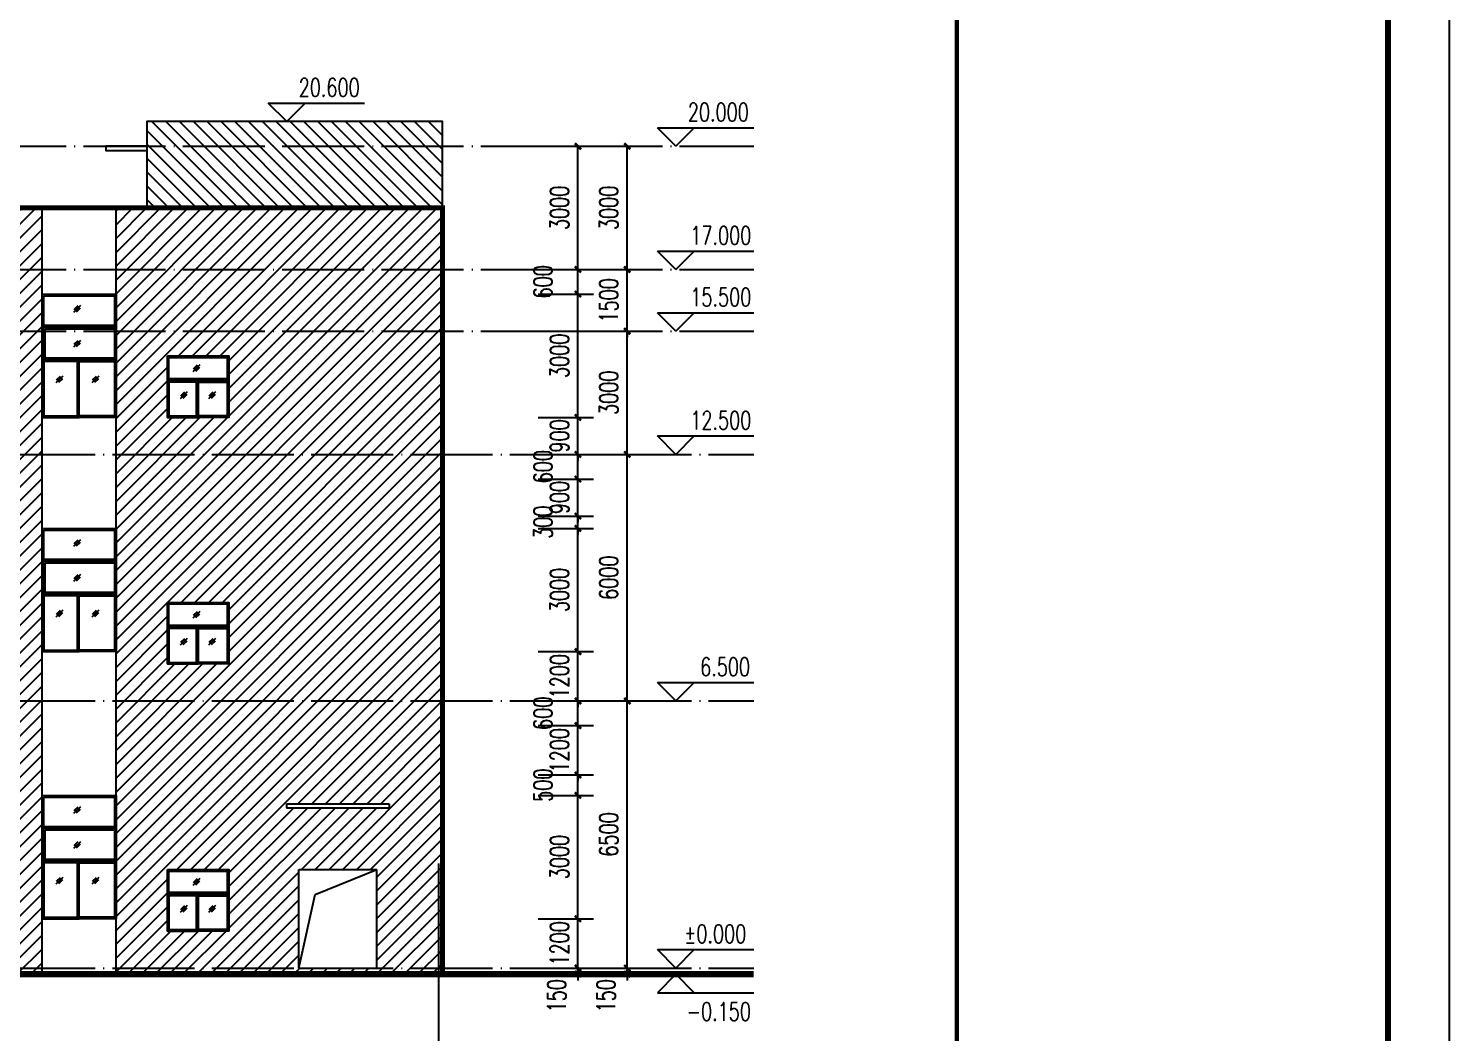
# Model space of a CAD drawing. Extents: x -4747 to 1060961, y -766984 to 396631.
# Drawn here: x 565665 to 600271, y -262199 to -237760 of the extents above; entities that cross this region are included whole.
import ezdxf

# ---------------------------------------------------------------- set-up
doc = ezdxf.new("R2010")
doc.units = 0
doc.header["$LTSCALE"] = 1000
doc.header["$MEASUREMENT"] = 0
doc.linetypes.add('DOTE', pattern=[2.42, 2, -0.2, 0.02, -0.2])
doc.layers.get('0').update_dxf_attribs({"linetype": 'CONTINUOUS'})
doc.layers.get('DEFPOINTS').update_dxf_attribs({"linetype": 'CONTINUOUS'})
for name, color, linetype in [('AXIS', 3, 'CONTINUOUS'), ('BZ_标准图框', 7, 'CONTINUOUS'), ('DIM_ELEV', 3, 'CONTINUOUS'), ('DIM_SYMB', 3, 'CONTINUOUS'), ('DOTE', 1, 'DOTE'), ('PUB_DIM', 3, 'CONTINUOUS'), ('PUB_TEXT', 7, 'CONTINUOUS'), ('PUB_TITLE', 4, 'CONTINUOUS'), ('剖面填充', 147, 'CONTINUOUS'), ('屋面', 4, 'CONTINUOUS'), ('投影', 8, 'CONTINUOUS'), ('窗户', 140, 'CONTINUOUS'), ('立面图', 41, 'CONTINUOUS'), ('立面轮廓线', 3, 'CONTINUOUS')]:
    doc.layers.add(name, color=color, linetype=linetype)
doc.styles.add('_TCH_DIM', font='SIMPLEX', dxfattribs={"bigfont": 'GBCBIG'})
doc.styles.add('DIM_FONT', font='SIMPLEX', dxfattribs={"width": 0.7, "bigfont": 'GBCBIG'})
doc.dimstyles.new('DIMN150', dxfattribs={"dimscale": 1.5, "dimtxt": 300, "dimasz": 100, "dimexe": 250, "dimexo": 300, "dimgap": 150, "dimtad": 1, "dimdec": 0, "dimzin": 0, "dimtxsty": 'DIM_FONT', "dimblk": 'ARCHTICK', "dimcen": 0.09, "dimclrt": 7, "dimazin": 3, "dimtfac": 1, "dimtdec": 0, "dimtix": 1, "dimtmove": 0, "dimatfit": 3, "dimtolj": 1, "dimtzin": 0})

# ---------------------------------------------------------------- blocks, each defined once
blk = doc.blocks.new('_ARCHTICK')
at = {"color": 0, "linetype": 'BYBLOCK', "const_width": 0.4}
blk.add_lwpolyline([(-0.5, -0.5), (0.5, 0.5)], dxfattribs=at)
blk = doc.blocks.new('*D736')
at = {"layer": 'DEFPOINTS', "color": 0}
for p in [(577630, -260628), (577630, -260778), (579046, -260628)]:
    blk.add_point(p, dxfattribs=at)
at = {"layer": 'PUB_DIM', "color": 0}
for p, q in [((579046, -260628), (579046, -260478)), ((578080, -260628), (579421, -260628)), ((578080, -260778), (579421, -260778)), ((579046, -260778), (579046, -260628)), ((579046, -260778), (579046, -260928))]:
    blk.add_line(p, q, dxfattribs=at)
at = {"layer": 'PUB_DIM', "color": 0, "xscale": 150, "yscale": 150, "zscale": 150}
for p, rotation in [((579046, -260628), 270), ((579046, -260778), 90)]:
    blk.add_blockref('_ARCHTICK', p, dxfattribs=dict(at, rotation=rotation))
at = {"layer": 'PUB_DIM', "color": 7, "insert": (578529, -261303), "char_height": 450, "attachment_point": 5, "rotation": 90, "style": 'DIM_FONT'}
blk.add_mtext('\\A1;150', dxfattribs=at)
blk = doc.blocks.new('*D737')
at = {"layer": 'DEFPOINTS', "color": 0}
for p in [(577630, -259428), (579046, -259428), (577630, -260628)]:
    blk.add_point(p, dxfattribs=at)
at = {"layer": 'PUB_DIM', "color": 0}
for p, q in [((578080, -259428), (579421, -259428)), ((579046, -259428), (579046, -259278)), ((579046, -260628), (579046, -259428)), ((578080, -260628), (579421, -260628)), ((579046, -260628), (579046, -260778))]:
    blk.add_line(p, q, dxfattribs=at)
at = {"layer": 'PUB_DIM', "color": 0, "xscale": 150, "yscale": 150, "zscale": 150}
for p, rotation in [((579046, -259428), 270), ((579046, -260628), 90)]:
    blk.add_blockref('_ARCHTICK', p, dxfattribs=dict(at, rotation=rotation))
at = {"layer": 'PUB_DIM', "color": 7, "insert": (578596, -260028), "char_height": 450, "attachment_point": 5, "rotation": 90, "style": 'DIM_FONT'}
blk.add_mtext('\\A1;1200', dxfattribs=at)
blk = doc.blocks.new('*D738')
at = {"layer": 'DEFPOINTS', "color": 0}
for p in [(577630, -256428), (579046, -256428), (577630, -259428)]:
    blk.add_point(p, dxfattribs=at)
at = {"layer": 'PUB_DIM', "color": 0}
for p, q in [((578080, -256428), (579421, -256428)), ((579046, -259428), (579046, -256428)), ((578080, -259428), (579421, -259428))]:
    blk.add_line(p, q, dxfattribs=at)
at = {"layer": 'PUB_DIM', "color": 0, "xscale": 150, "yscale": 150, "zscale": 150}
for p, rotation in [((579046, -256428), 90), ((579046, -259428), 270)]:
    blk.add_blockref('_ARCHTICK', p, dxfattribs=dict(at, rotation=rotation))
at = {"layer": 'PUB_DIM', "color": 7, "insert": (578596, -257928), "char_height": 450, "attachment_point": 5, "rotation": 90, "style": 'DIM_FONT'}
blk.add_mtext('\\A1;3000', dxfattribs=at)
blk = doc.blocks.new('*D739')
at = {"layer": 'DEFPOINTS', "color": 0}
for p in [(577630, -255928), (579046, -255928), (577630, -256428)]:
    blk.add_point(p, dxfattribs=at)
at = {"layer": 'PUB_DIM', "color": 0}
for p, q in [((578080, -255928), (579421, -255928)), ((579046, -256428), (579046, -255928)), ((578080, -256428), (579421, -256428))]:
    blk.add_line(p, q, dxfattribs=at)
at = {"layer": 'PUB_DIM', "color": 0, "xscale": 150, "yscale": 150, "zscale": 150}
for p, rotation in [((579046, -255928), 90), ((579046, -256428), 270)]:
    blk.add_blockref('_ARCHTICK', p, dxfattribs=dict(at, rotation=rotation))
at = {"layer": 'PUB_DIM', "color": 7, "insert": (578195, -256178), "char_height": 450, "attachment_point": 5, "rotation": 90, "style": 'DIM_FONT'}
blk.add_mtext('\\A1;500', dxfattribs=at)
blk = doc.blocks.new('*D740')
at = {"layer": 'DEFPOINTS', "color": 0}
for p in [(577630, -254728), (579046, -254728), (577630, -255928)]:
    blk.add_point(p, dxfattribs=at)
at = {"layer": 'PUB_DIM', "color": 0}
for p, q in [((579046, -254728), (579046, -254578)), ((578080, -254728), (579421, -254728)), ((579046, -255928), (579046, -254728)), ((578080, -255928), (579421, -255928)), ((579046, -255928), (579046, -256078))]:
    blk.add_line(p, q, dxfattribs=at)
at = {"layer": 'PUB_DIM', "color": 0, "xscale": 150, "yscale": 150, "zscale": 150}
for p, rotation in [((579046, -254728), 270), ((579046, -255928), 90)]:
    blk.add_blockref('_ARCHTICK', p, dxfattribs=dict(at, rotation=rotation))
at = {"layer": 'PUB_DIM', "color": 7, "insert": (578596, -255328), "char_height": 450, "attachment_point": 5, "rotation": 90, "style": 'DIM_FONT'}
blk.add_mtext('\\A1;1200', dxfattribs=at)
blk = doc.blocks.new('*D741')
at = {"layer": 'DEFPOINTS', "color": 0}
for p in [(577630, -254128), (579046, -254128), (577630, -254728)]:
    blk.add_point(p, dxfattribs=at)
at = {"layer": 'PUB_DIM', "color": 0}
for p, q in [((578080, -254128), (579421, -254128)), ((579046, -254728), (579046, -254128)), ((578080, -254728), (579421, -254728))]:
    blk.add_line(p, q, dxfattribs=at)
at = {"layer": 'PUB_DIM', "color": 0, "xscale": 150, "yscale": 150, "zscale": 150}
for p, rotation in [((579046, -254128), 90), ((579046, -254728), 270)]:
    blk.add_blockref('_ARCHTICK', p, dxfattribs=dict(at, rotation=rotation))
at = {"layer": 'PUB_DIM', "color": 7, "insert": (578195, -254428), "char_height": 450, "attachment_point": 5, "rotation": 90, "style": 'DIM_FONT'}
blk.add_mtext('\\A1;600', dxfattribs=at)
blk = doc.blocks.new('*D742')
at = {"layer": 'DEFPOINTS', "color": 0}
for p in [(577630, -252928), (579046, -252928), (577630, -254128)]:
    blk.add_point(p, dxfattribs=at)
at = {"layer": 'PUB_DIM', "color": 0}
for p, q in [((578080, -252928), (579421, -252928)), ((579046, -252928), (579046, -252778)), ((579046, -254128), (579046, -252928)), ((578080, -254128), (579421, -254128)), ((579046, -254128), (579046, -254278))]:
    blk.add_line(p, q, dxfattribs=at)
at = {"layer": 'PUB_DIM', "color": 0, "xscale": 150, "yscale": 150, "zscale": 150}
for p, rotation in [((579046, -252928), 270), ((579046, -254128), 90)]:
    blk.add_blockref('_ARCHTICK', p, dxfattribs=dict(at, rotation=rotation))
at = {"layer": 'PUB_DIM', "color": 7, "insert": (578596, -253528), "char_height": 450, "attachment_point": 5, "rotation": 90, "style": 'DIM_FONT'}
blk.add_mtext('\\A1;1200', dxfattribs=at)
blk = doc.blocks.new('*D743')
at = {"layer": 'DEFPOINTS', "color": 0}
for p in [(577630, -249928), (579046, -249928), (577630, -252928)]:
    blk.add_point(p, dxfattribs=at)
at = {"layer": 'PUB_DIM', "color": 0}
for p, q in [((578080, -249928), (579421, -249928)), ((579046, -252928), (579046, -249928)), ((578080, -252928), (579421, -252928))]:
    blk.add_line(p, q, dxfattribs=at)
at = {"layer": 'PUB_DIM', "color": 0, "xscale": 150, "yscale": 150, "zscale": 150}
for p, rotation in [((579046, -249928), 90), ((579046, -252928), 270)]:
    blk.add_blockref('_ARCHTICK', p, dxfattribs=dict(at, rotation=rotation))
at = {"layer": 'PUB_DIM', "color": 7, "insert": (578596, -251428), "char_height": 450, "attachment_point": 5, "rotation": 90, "style": 'DIM_FONT'}
blk.add_mtext('\\A1;3000', dxfattribs=at)
blk = doc.blocks.new('*D744')
at = {"layer": 'DEFPOINTS', "color": 0}
for p in [(577630, -249628), (579046, -249628), (577630, -249928)]:
    blk.add_point(p, dxfattribs=at)
at = {"layer": 'PUB_DIM', "color": 0}
for p, q in [((579046, -249628), (579046, -249478)), ((578080, -249628), (579421, -249628)), ((579046, -249928), (579046, -249628)), ((578080, -249928), (579421, -249928)), ((579046, -249928), (579046, -250078))]:
    blk.add_line(p, q, dxfattribs=at)
at = {"layer": 'PUB_DIM', "color": 0, "xscale": 150, "yscale": 150, "zscale": 150}
for p, rotation in [((579046, -249628), 270), ((579046, -249928), 90)]:
    blk.add_blockref('_ARCHTICK', p, dxfattribs=dict(at, rotation=rotation))
at = {"layer": 'PUB_DIM', "color": 7, "insert": (578195, -249778), "char_height": 450, "attachment_point": 5, "rotation": 90, "style": 'DIM_FONT'}
blk.add_mtext('\\A1;300', dxfattribs=at)
blk = doc.blocks.new('*D745')
at = {"layer": 'DEFPOINTS', "color": 0}
for p in [(577630, -248728), (579046, -248728), (577630, -249628)]:
    blk.add_point(p, dxfattribs=at)
at = {"layer": 'PUB_DIM', "color": 0}
for p, q in [((578080, -248728), (579421, -248728)), ((579046, -248728), (579046, -248578)), ((579046, -249628), (579046, -248728)), ((578080, -249628), (579421, -249628)), ((579046, -249628), (579046, -249778))]:
    blk.add_line(p, q, dxfattribs=at)
at = {"layer": 'PUB_DIM', "color": 0, "xscale": 150, "yscale": 150, "zscale": 150}
for p, rotation in [((579046, -248728), 270), ((579046, -249628), 90)]:
    blk.add_blockref('_ARCHTICK', p, dxfattribs=dict(at, rotation=rotation))
at = {"layer": 'PUB_DIM', "color": 7, "insert": (578596, -249178), "char_height": 450, "attachment_point": 5, "rotation": 90, "style": 'DIM_FONT'}
blk.add_mtext('\\A1;900', dxfattribs=at)
blk = doc.blocks.new('*D746')
at = {"layer": 'DEFPOINTS', "color": 0}
for p in [(577630, -248128), (579046, -248128), (577630, -248728)]:
    blk.add_point(p, dxfattribs=at)
at = {"layer": 'PUB_DIM', "color": 0}
for p, q in [((578080, -248128), (579421, -248128)), ((579046, -248728), (579046, -248128)), ((578080, -248728), (579421, -248728))]:
    blk.add_line(p, q, dxfattribs=at)
at = {"layer": 'PUB_DIM', "color": 0, "xscale": 150, "yscale": 150, "zscale": 150}
for p, rotation in [((579046, -248128), 90), ((579046, -248728), 270)]:
    blk.add_blockref('_ARCHTICK', p, dxfattribs=dict(at, rotation=rotation))
at = {"layer": 'PUB_DIM', "color": 7, "insert": (578195, -248428), "char_height": 450, "attachment_point": 5, "rotation": 90, "style": 'DIM_FONT'}
blk.add_mtext('\\A1;600', dxfattribs=at)
blk = doc.blocks.new('*D747')
at = {"layer": 'DEFPOINTS', "color": 0}
for p in [(577630, -247228), (579046, -247228), (577630, -248128)]:
    blk.add_point(p, dxfattribs=at)
at = {"layer": 'PUB_DIM', "color": 0}
for p, q in [((579046, -247228), (579046, -247078)), ((578080, -247228), (579421, -247228)), ((579046, -248128), (579046, -247228)), ((578080, -248128), (579421, -248128)), ((579046, -248128), (579046, -248278))]:
    blk.add_line(p, q, dxfattribs=at)
at = {"layer": 'PUB_DIM', "color": 0, "xscale": 150, "yscale": 150, "zscale": 150}
for p, rotation in [((579046, -247228), 270), ((579046, -248128), 90)]:
    blk.add_blockref('_ARCHTICK', p, dxfattribs=dict(at, rotation=rotation))
at = {"layer": 'PUB_DIM', "color": 7, "insert": (578596, -247678), "char_height": 450, "attachment_point": 5, "rotation": 90, "style": 'DIM_FONT'}
blk.add_mtext('\\A1;900', dxfattribs=at)
blk = doc.blocks.new('*D748')
at = {"layer": 'DEFPOINTS', "color": 0}
for p in [(577630, -244228), (579046, -244228), (577630, -247228)]:
    blk.add_point(p, dxfattribs=at)
at = {"layer": 'PUB_DIM', "color": 0}
for p, q in [((578080, -244228), (579421, -244228)), ((579046, -247228), (579046, -244228)), ((578080, -247228), (579421, -247228))]:
    blk.add_line(p, q, dxfattribs=at)
at = {"layer": 'PUB_DIM', "color": 0, "xscale": 150, "yscale": 150, "zscale": 150}
for p, rotation in [((579046, -244228), 90), ((579046, -247228), 270)]:
    blk.add_blockref('_ARCHTICK', p, dxfattribs=dict(at, rotation=rotation))
at = {"layer": 'PUB_DIM', "color": 7, "insert": (578596, -245728), "char_height": 450, "attachment_point": 5, "rotation": 90, "style": 'DIM_FONT'}
blk.add_mtext('\\A1;3000', dxfattribs=at)
blk = doc.blocks.new('*D749')
at = {"layer": 'DEFPOINTS', "color": 0}
for p in [(577630, -243628), (579046, -243628), (577630, -244228)]:
    blk.add_point(p, dxfattribs=at)
at = {"layer": 'PUB_DIM', "color": 0}
for p, q in [((578080, -243628), (579421, -243628)), ((579046, -244228), (579046, -243628)), ((578080, -244228), (579421, -244228))]:
    blk.add_line(p, q, dxfattribs=at)
at = {"layer": 'PUB_DIM', "color": 0, "xscale": 150, "yscale": 150, "zscale": 150}
for p, rotation in [((579046, -243628), 90), ((579046, -244228), 270)]:
    blk.add_blockref('_ARCHTICK', p, dxfattribs=dict(at, rotation=rotation))
at = {"layer": 'PUB_DIM', "color": 7, "insert": (578195, -243928), "char_height": 450, "attachment_point": 5, "rotation": 90, "style": 'DIM_FONT'}
blk.add_mtext('\\A1;600', dxfattribs=at)
blk = doc.blocks.new('*D750')
at = {"layer": 'DEFPOINTS', "color": 0}
for p in [(577630, -240628), (579046, -240628), (577630, -243628)]:
    blk.add_point(p, dxfattribs=at)
at = {"layer": 'PUB_DIM', "color": 0}
for p, q in [((578080, -240628), (579421, -240628)), ((579046, -243628), (579046, -240628)), ((578080, -243628), (579421, -243628))]:
    blk.add_line(p, q, dxfattribs=at)
at = {"layer": 'PUB_DIM', "color": 0, "xscale": 150, "yscale": 150, "zscale": 150}
for p, rotation in [((579046, -240628), 90), ((579046, -243628), 270)]:
    blk.add_blockref('_ARCHTICK', p, dxfattribs=dict(at, rotation=rotation))
at = {"layer": 'PUB_DIM', "color": 7, "insert": (578596, -242128), "char_height": 450, "attachment_point": 5, "rotation": 90, "style": 'DIM_FONT'}
blk.add_mtext('\\A1;3000', dxfattribs=at)
blk = doc.blocks.new('*D751')
at = {"layer": 'DEFPOINTS', "color": 0}
for p in [(577630, -260628), (577630, -260778), (580246, -260628)]:
    blk.add_point(p, dxfattribs=at)
at = {"layer": 'PUB_DIM', "color": 0}
for p, q in [((580246, -260628), (580246, -260478)), ((578080, -260628), (580621, -260628)), ((578080, -260778), (580621, -260778)), ((580246, -260778), (580246, -260628)), ((580246, -260778), (580246, -260928))]:
    blk.add_line(p, q, dxfattribs=at)
at = {"layer": 'PUB_DIM', "color": 0, "xscale": 150, "yscale": 150, "zscale": 150}
for p, rotation in [((580246, -260628), 270), ((580246, -260778), 90)]:
    blk.add_blockref('_ARCHTICK', p, dxfattribs=dict(at, rotation=rotation))
at = {"layer": 'PUB_DIM', "color": 7, "insert": (579729, -261303), "char_height": 450, "attachment_point": 5, "rotation": 90, "style": 'DIM_FONT'}
blk.add_mtext('\\A1;150', dxfattribs=at)
blk = doc.blocks.new('*D752')
at = {"layer": 'DEFPOINTS', "color": 0}
for p in [(577630, -254128), (580246, -254128), (577630, -260628)]:
    blk.add_point(p, dxfattribs=at)
at = {"layer": 'PUB_DIM', "color": 0}
for p, q in [((578080, -254128), (580621, -254128)), ((580246, -260628), (580246, -254128)), ((578080, -260628), (580621, -260628))]:
    blk.add_line(p, q, dxfattribs=at)
at = {"layer": 'PUB_DIM', "color": 0, "xscale": 150, "yscale": 150, "zscale": 150}
for p, rotation in [((580246, -254128), 90), ((580246, -260628), 270)]:
    blk.add_blockref('_ARCHTICK', p, dxfattribs=dict(at, rotation=rotation))
at = {"layer": 'PUB_DIM', "color": 7, "insert": (579796, -257378), "char_height": 450, "attachment_point": 5, "rotation": 90, "style": 'DIM_FONT'}
blk.add_mtext('\\A1;6500', dxfattribs=at)
blk = doc.blocks.new('*D753')
at = {"layer": 'DEFPOINTS', "color": 0}
for p in [(577630, -248128), (580246, -248128), (577630, -254128)]:
    blk.add_point(p, dxfattribs=at)
at = {"layer": 'PUB_DIM', "color": 0}
for p, q in [((578080, -248128), (580621, -248128)), ((580246, -254128), (580246, -248128)), ((578080, -254128), (580621, -254128))]:
    blk.add_line(p, q, dxfattribs=at)
at = {"layer": 'PUB_DIM', "color": 0, "xscale": 150, "yscale": 150, "zscale": 150}
for p, rotation in [((580246, -248128), 90), ((580246, -254128), 270)]:
    blk.add_blockref('_ARCHTICK', p, dxfattribs=dict(at, rotation=rotation))
at = {"layer": 'PUB_DIM', "color": 7, "insert": (579796, -251128), "char_height": 450, "attachment_point": 5, "rotation": 90, "style": 'DIM_FONT'}
blk.add_mtext('\\A1;6000', dxfattribs=at)
blk = doc.blocks.new('*D754')
at = {"layer": 'DEFPOINTS', "color": 0}
for p in [(577630, -245128), (580246, -245128), (577630, -248128)]:
    blk.add_point(p, dxfattribs=at)
at = {"layer": 'PUB_DIM', "color": 0}
for p, q in [((578080, -245128), (580621, -245128)), ((580246, -248128), (580246, -245128)), ((578080, -248128), (580621, -248128))]:
    blk.add_line(p, q, dxfattribs=at)
at = {"layer": 'PUB_DIM', "color": 0, "xscale": 150, "yscale": 150, "zscale": 150}
for p, rotation in [((580246, -245128), 90), ((580246, -248128), 270)]:
    blk.add_blockref('_ARCHTICK', p, dxfattribs=dict(at, rotation=rotation))
at = {"layer": 'PUB_DIM', "color": 7, "insert": (579796, -246628), "char_height": 450, "attachment_point": 5, "rotation": 90, "style": 'DIM_FONT'}
blk.add_mtext('\\A1;3000', dxfattribs=at)
blk = doc.blocks.new('*D755')
at = {"layer": 'DEFPOINTS', "color": 0}
for p in [(577630, -243628), (580246, -243628), (577630, -245128)]:
    blk.add_point(p, dxfattribs=at)
at = {"layer": 'PUB_DIM', "color": 0}
for p, q in [((580246, -243628), (580246, -243478)), ((578080, -243628), (580621, -243628)), ((580246, -245128), (580246, -243628)), ((578080, -245128), (580621, -245128)), ((580246, -245128), (580246, -245278))]:
    blk.add_line(p, q, dxfattribs=at)
at = {"layer": 'PUB_DIM', "color": 0, "xscale": 150, "yscale": 150, "zscale": 150}
for p, rotation in [((580246, -243628), 270), ((580246, -245128), 90)]:
    blk.add_blockref('_ARCHTICK', p, dxfattribs=dict(at, rotation=rotation))
at = {"layer": 'PUB_DIM', "color": 7, "insert": (579796, -244378), "char_height": 450, "attachment_point": 5, "rotation": 90, "style": 'DIM_FONT'}
blk.add_mtext('\\A1;1500', dxfattribs=at)
blk = doc.blocks.new('*D756')
at = {"layer": 'DEFPOINTS', "color": 0}
for p in [(577630, -240628), (580246, -240628), (577630, -243628)]:
    blk.add_point(p, dxfattribs=at)
at = {"layer": 'PUB_DIM', "color": 0}
for p, q in [((578080, -240628), (580621, -240628)), ((580246, -243628), (580246, -240628)), ((578080, -243628), (580621, -243628))]:
    blk.add_line(p, q, dxfattribs=at)
at = {"layer": 'PUB_DIM', "color": 0, "xscale": 150, "yscale": 150, "zscale": 150}
for p, rotation in [((580246, -240628), 90), ((580246, -243628), 270)]:
    blk.add_blockref('_ARCHTICK', p, dxfattribs=dict(at, rotation=rotation))
at = {"layer": 'PUB_DIM', "color": 7, "insert": (579796, -242128), "char_height": 450, "attachment_point": 5, "rotation": 90, "style": 'DIM_FONT'}
blk.add_mtext('\\A1;3000', dxfattribs=at)

msp = doc.modelspace()

# ---------------------------------------------------------------- hatches: boundary and pattern name
at = {"layer": '剖面填充'}
h = msp.add_hatch(dxfattribs=at)
h.set_pattern_fill('ANSI31', color=256, scale=150, style=0)
h.set_pattern_definition([(135, (1198136.4, -154217.21), (168.3798, 168.3798), [])])
h.paths.add_polyline_path([(568547.3, -240628.2), (568547.3, -240028.2), (575747.3, -240028.2), (575747.3, -240628.2)])
h.paths.add_polyline_path([(575747.3, -240628.2), (575747.3, -242128.2), (568547.3, -242128.2), (568547.3, -240628.2)])
h = msp.add_hatch(dxfattribs=at)
h.set_pattern_fill('ANSI31', color=256, scale=150, style=0)
h.set_pattern_definition([(45, (-686992.28, -327761.37), (-168.379802, 168.379802), [])])
h.paths.add_polyline_path([(555497.3, -242128.2), (554547.3, -242128.2), (554547.3, -246628.2), (553797.3, -246628.2), (553797.3, -247228.2), (553797.3, -260778.2), (553947.3, -260778.2), (554297.3, -260628.2), (555497.3, -260628.2), (555497.3, -255928.2), (553947.3, -255928.2), (553947.3, -255728.2), (555497.3, -255728.2)])
h.paths.add_polyline_path([(558997.3, -242128.2), (557297.3, -242128.2), (557297.3, -255728.2), (558447.3, -255728.2), (558997.3, -255728.2)])
h.paths.add_polyline_path([(562497.3, -242128.2), (560797.3, -242128.2), (560797.3, -255728.2), (561747.3, -255728.2), (561747.3, -255928.2), (560797.3, -255928.2), (560797.3, -260628.2), (561147.3, -260778.2), (562497.3, -260778.2)])
h.paths.add_polyline_path([(565997.3, -242128.2), (564297.3, -242128.2), (564297.3, -260778.2), (565997.3, -260778.2)])
h.paths.add_polyline_path([(569270.9, -253228.2), (569047.3, -253228.2), (569047.3, -252328.2), (569047.3, -251728.2), (569270.9, -251728.2), (569270.9, -247228.2), (569047.3, -247228.2), (569047.3, -246328.2), (569047.3, -245728.2), (569270.9, -245728.2), (569270.9, -242128.2), (567797.3, -242128.2), (567797.3, -260778.2), (569270.9, -260778.2), (569270.9, -259728.2), (569047.3, -259728.2), (569047.3, -258828.2), (569047.3, -258228.2), (569270.9, -258228.2)])
h.paths.add_polyline_path([(575747.3, -242128.2), (569270.9, -242128.2), (569270.9, -245728.2), (570547.3, -245728.2), (570547.3, -246328.2), (570547.3, -247228.2), (569797.3, -247228.2), (569270.9, -247228.2), (569270.9, -251728.2), (570547.3, -251728.2), (570547.3, -252328.2), (570547.3, -253228.2), (569797.3, -253228.2), (569270.9, -253228.2), (569270.9, -258228.2), (570547.3, -258228.2), (570547.3, -258828.2), (570547.3, -259728.2), (569797.3, -259728.2), (569270.9, -259728.2), (569270.9, -260778.2), (575747.3, -260778.2)])
h.paths.add_polyline_path([(571947.3, -256628.2), (574147.3, -256628.2), (574447.3, -256628.2), (574447.3, -256728.2), (574147.3, -256728.2), (571947.3, -256728.2)], flags=16)
h.paths.add_polyline_path([(572247.3, -258228.2), (574147.3, -258228.2), (574147.3, -260628.2), (572247.3, -260628.2)], flags=16)

# ---------------------------------------------------------------- linework, layer by layer
at = {"layer": 'AXIS'}
msp.add_line((575647.3, -258087.8), (575647.3, -264087.8), dxfattribs=at)
at = {"layer": 'BZ_标准图框', "const_width": 105}
msp.add_lwpolyline([(588270.8, -331314.3), (588270.8, -208164.3)], dxfattribs=at)
at = {"layer": 'DIM_ELEV'}
for p, q in [((571953.6, -240028.2), (571503.6, -239578.2)), ((571503.6, -239578.2), (573851.1, -239578.2)), ((571953.6, -240028.2), (572403.6, -239578.2)), ((581429.6, -240628.2), (580979.6, -240178.2)), ((580979.6, -240178.2), (583327.1, -240178.2)), ((581429.6, -240628.2), (581879.6, -240178.2)), ((581429.6, -243628.2), (580979.6, -243178.2)), ((580979.6, -243178.2), (583327.1, -243178.2)), ((581429.6, -243628.2), (581879.6, -243178.2)), ((581429.6, -245128.2), (580979.6, -244678.2)), ((580979.6, -244678.2), (583327.1, -244678.2)), ((581429.6, -245128.2), (581879.6, -244678.2)), ((581429.6, -248128.2), (580979.6, -247678.2)), ((580979.6, -247678.2), (583327.1, -247678.2)), ((581429.6, -248128.2), (581879.6, -247678.2)), ((581429.6, -254128.2), (580979.6, -253678.2)), ((580979.6, -253678.2), (583327.1, -253678.2)), ((581429.6, -254128.2), (581879.6, -253678.2)), ((581429.6, -260628.2), (580979.6, -260178.2)), ((580979.6, -260178.2), (583327.1, -260178.2)), ((581429.6, -260628.2), (581879.6, -260178.2)), ((581429.6, -260778.2), (580979.6, -261228.2)), ((581429.6, -260778.2), (581879.6, -261228.2)), ((580979.6, -261228.2), (583327.1, -261228.2))]:
    msp.add_line(p, q, dxfattribs=at)
at = {"layer": 'DIM_SYMB'}
for points in [[(566271.8, -246531.7, 0, 0, 0), (566458.8, -246531.7, 40, 0, 0), (566608.8, -246531.7, 0, 0, 0)], [(567461.8, -246531.7, 0, 0, 0), (567274.8, -246531.7, 40, 0, 0), (567124.8, -246531.7, 0, 0, 0)], [(569290.5, -246844.6, 0, 0, 0), (569477.5, -246844.6, 40, 0, 0), (569627.5, -246844.6, 0, 0, 0)], [(570304, -246844.6, 0, 0, 0), (570117, -246844.6, 40, 0, 0), (569967, -246844.6, 0, 0, 0)], [(566271.8, -252231.7, 0, 0, 0), (566458.8, -252231.7, 40, 0, 0), (566608.8, -252231.7, 0, 0, 0)], [(567461.8, -252231.7, 0, 0, 0), (567274.8, -252231.7, 40, 0, 0), (567124.8, -252231.7, 0, 0, 0)], [(569290.5, -252844.6, 0, 0, 0), (569477.5, -252844.6, 40, 0, 0), (569627.5, -252844.6, 0, 0, 0)], [(570304, -252844.6, 0, 0, 0), (570117, -252844.6, 40, 0, 0), (569967, -252844.6, 0, 0, 0)], [(566271.8, -258731.7, 0, 0, 0), (566458.8, -258731.7, 40, 0, 0), (566608.8, -258731.7, 0, 0, 0)], [(567461.8, -258731.7, 0, 0, 0), (567274.8, -258731.7, 40, 0, 0), (567124.8, -258731.7, 0, 0, 0)], [(569290.5, -259344.6, 0, 0, 0), (569477.5, -259344.6, 40, 0, 0), (569627.5, -259344.6, 0, 0, 0)], [(570304, -259344.6, 0, 0, 0), (570117, -259344.6, 40, 0, 0), (569967, -259344.6, 0, 0, 0)]]:
    msp.add_lwpolyline(points, format="xyseb", dxfattribs=at)
at = {"layer": 'DOTE'}
for points in [[(535542.3, -240628.2), (583327.1, -240628.2)], [(535542.3, -243628.2), (583327.1, -243628.2)], [(535542.3, -245128.2), (583327.1, -245128.2)], [(468488.6, -248128.2), (583327.1, -248128.2)], [(468488.6, -254128.2), (583327.1, -254128.2)], [(468488.6, -260628.2), (583327.1, -260628.2)]]:
    msp.add_lwpolyline(points, dxfattribs=at)
at = {"layer": 'PUB_TITLE'}
msp.add_lwpolyline([(421920.8, -332814.3), (600270.8, -332814.3), (600270.8, -206664.3), (421920.8, -206664.3)], close=True, dxfattribs=at)
at = {"layer": 'PUB_TITLE', "const_width": 150}
msp.add_lwpolyline([(425670.8, -331314.3), (598770.8, -331314.3), (598770.8, -208164.3), (425670.8, -208164.3)], close=True, dxfattribs=at)
at = {"layer": '屋面', "const_width": 150}
msp.add_lwpolyline([(468488.6, -260778.2), (583327.1, -260778.2)], dxfattribs=at)
at = {"layer": '投影'}
for points in [[(575747.3, -242128.2), (575747.3, -240028.2), (568547.3, -240028.2), (568547.3, -242128.2)], [(568547.3, -240628.2), (567547.3, -240628.2), (567547.3, -240728.2), (568547.3, -240728.2)]]:
    msp.add_lwpolyline(points, dxfattribs=at)
at = {"layer": '窗户'}
for points in [[(565997.3, -244228.2), (567797.3, -244228.2), (567797.3, -247228.2), (565997.3, -247228.2)], [(565997.3, -244228.2), (567797.3, -244228.2), (567797.3, -245028.2), (565997.3, -245028.2)], [(566037.3, -244268.2), (567757.3, -244268.2), (567757.3, -244988.2), (566037.3, -244988.2)], [(566033.5, -245028.2), (567797.3, -245028.2), (567797.3, -245828.2), (566033.5, -245828.2)], [(566073.5, -245068.2), (567757.3, -245068.2), (567757.3, -245788.2), (566073.5, -245788.2)], [(566897.3, -245828.2), (565997.3, -245828.2), (565997.3, -247228.2), (566897.3, -247228.2)], [(566857.3, -245868.2), (566037.3, -245868.2), (566037.3, -247188.2), (566857.3, -247188.2)], [(566897.3, -245828.2), (567797.3, -245828.2), (567797.3, -247228.2), (566897.3, -247228.2)], [(569047.3, -245728.2), (570547.3, -245728.2), (570547.3, -246328.2), (569047.3, -246328.2)], [(569087.3, -245768.2), (570507.3, -245768.2), (570507.3, -246288.2), (569087.3, -246288.2)], [(569797.3, -246328.2), (569047.3, -246328.2), (569047.3, -247228.2), (569797.3, -247228.2)], [(569757.3, -246368.2), (569087.3, -246368.2), (569087.3, -247188.2), (569757.3, -247188.2)], [(569797.3, -246328.2), (570547.3, -246328.2), (570547.3, -247228.2), (569797.3, -247228.2)], [(565997.3, -249928.2), (567797.3, -249928.2), (567797.3, -252928.2), (565997.3, -252928.2)], [(565997.3, -249928.2), (567797.3, -249928.2), (567797.3, -250728.2), (565997.3, -250728.2)], [(566037.3, -249968.2), (567757.3, -249968.2), (567757.3, -250688.2), (566037.3, -250688.2)], [(566033.5, -250728.2), (567797.3, -250728.2), (567797.3, -251528.2), (566033.5, -251528.2)], [(566073.5, -250768.2), (567757.3, -250768.2), (567757.3, -251488.2), (566073.5, -251488.2)], [(566897.3, -251528.2), (565997.3, -251528.2), (565997.3, -252928.2), (566897.3, -252928.2)], [(566857.3, -251568.2), (566037.3, -251568.2), (566037.3, -252888.2), (566857.3, -252888.2)], [(566897.3, -251528.2), (567797.3, -251528.2), (567797.3, -252928.2), (566897.3, -252928.2)], [(569047.3, -251728.2), (570547.3, -251728.2), (570547.3, -252328.2), (569047.3, -252328.2)], [(569087.3, -251768.2), (570507.3, -251768.2), (570507.3, -252288.2), (569087.3, -252288.2)], [(569797.3, -252328.2), (569047.3, -252328.2), (569047.3, -253228.2), (569797.3, -253228.2)], [(569757.3, -252368.2), (569087.3, -252368.2), (569087.3, -253188.2), (569757.3, -253188.2)], [(569797.3, -252328.2), (570547.3, -252328.2), (570547.3, -253228.2), (569797.3, -253228.2)], [(565997.3, -256428.2), (567797.3, -256428.2), (567797.3, -259428.2), (565997.3, -259428.2)], [(565997.3, -256428.2), (567797.3, -256428.2), (567797.3, -257228.2), (565997.3, -257228.2)], [(566037.3, -256468.2), (567757.3, -256468.2), (567757.3, -257188.2), (566037.3, -257188.2)], [(566033.5, -257228.2), (567797.3, -257228.2), (567797.3, -258028.2), (566033.5, -258028.2)], [(566073.5, -257268.2), (567757.3, -257268.2), (567757.3, -257988.2), (566073.5, -257988.2)], [(566897.3, -258028.2), (565997.3, -258028.2), (565997.3, -259428.2), (566897.3, -259428.2)], [(566857.3, -258068.2), (566037.3, -258068.2), (566037.3, -259388.2), (566857.3, -259388.2)], [(566897.3, -258028.2), (567797.3, -258028.2), (567797.3, -259428.2), (566897.3, -259428.2)], [(569047.3, -258228.2), (570547.3, -258228.2), (570547.3, -258828.2), (569047.3, -258828.2)], [(569087.3, -258268.2), (570507.3, -258268.2), (570507.3, -258788.2), (569087.3, -258788.2)], [(569797.3, -258828.2), (569047.3, -258828.2), (569047.3, -259728.2), (569797.3, -259728.2)], [(569797.3, -258828.2), (570547.3, -258828.2), (570547.3, -259728.2), (569797.3, -259728.2)], [(569757.3, -258868.2), (569087.3, -258868.2), (569087.3, -259688.2), (569757.3, -259688.2)]]:
    msp.add_lwpolyline(points, close=True, dxfattribs=at)
for points in [[(566930.9, -244503.5), (566764.2, -244670.2)], [(566866.8, -244511), (566771.7, -244606.1)], [(566923.3, -244567.6), (566828.3, -244662.6)], [(565997.3, -245028.2), (567797.3, -245028.2)], [(566930.9, -245352.8), (566764.2, -245519.5)], [(566866.8, -245360.3), (566771.7, -245455.4)], [(566923.3, -245416.9), (566828.3, -245511.9)], [(565997.3, -245828.2), (567797.3, -245828.2)], [(566897.3, -245868.2), (567757.3, -245868.2), (567757.3, -247188.2), (566897.3, -247188.2)], [(569047.3, -245728.2), (570547.3, -245728.2), (570547.3, -247228.2), (569047.3, -247228.2), (569047.3, -245728.2)], [(569838.3, -245949.6), (569671.6, -246116.3)], [(569774.2, -245957.2), (569679.1, -246052.2)], [(569830.8, -246013.7), (569735.7, -246108.8)], [(566502.7, -246221.6), (566336, -246388.3)], [(566438.6, -246229.1), (566343.5, -246324.2)], [(566495.2, -246285.7), (566400.1, -246380.7)], [(567375.4, -246221.6), (567208.7, -246388.3)], [(567311.3, -246229.1), (567216.2, -246324.2)], [(567367.8, -246285.7), (567272.8, -246380.7)], [(569047.3, -246328.2), (570547.3, -246328.2)], [(569797.3, -246328.2), (569797.3, -247228.2)], [(569797.3, -246368.2), (570507.3, -246368.2), (570507.3, -247188.2), (569797.3, -247188.2)], [(569529.7, -246605.9), (569363, -246772.7)], [(569465.6, -246613.5), (569370.5, -246708.5)], [(569522.1, -246670.1), (569427.1, -246765.1)], [(570217.6, -246605.9), (570050.8, -246772.7)], [(570153.4, -246613.5), (570058.4, -246708.5)], [(570210, -246670.1), (570115, -246765.1)], [(566930.9, -250203.5), (566764.2, -250370.2)], [(566866.8, -250211), (566771.7, -250306.1)], [(566923.3, -250267.6), (566828.3, -250362.6)], [(565997.3, -250728.2), (567797.3, -250728.2)], [(566930.9, -251052.8), (566764.2, -251219.5)], [(566866.8, -251060.3), (566771.7, -251155.4)], [(566923.3, -251116.9), (566828.3, -251211.9)], [(565997.3, -251528.2), (567797.3, -251528.2)], [(566897.3, -251568.2), (567757.3, -251568.2), (567757.3, -252888.2), (566897.3, -252888.2)], [(566502.7, -251921.6), (566336, -252088.3)], [(566438.6, -251929.1), (566343.5, -252024.2)], [(567375.4, -251921.6), (567208.7, -252088.3)], [(567311.3, -251929.1), (567216.2, -252024.2)], [(569047.3, -251728.2), (570547.3, -251728.2), (570547.3, -253228.2), (569047.3, -253228.2), (569047.3, -251728.2)], [(566495.2, -251985.7), (566400.1, -252080.7)], [(567367.8, -251985.7), (567272.8, -252080.7)], [(569838.3, -251949.6), (569671.6, -252116.3)], [(569774.2, -251957.2), (569679.1, -252052.2)], [(569830.8, -252013.7), (569735.7, -252108.8)], [(569047.3, -252328.2), (570547.3, -252328.2)], [(569529.7, -252605.9), (569363, -252772.7)], [(569465.6, -252613.5), (569370.5, -252708.5)], [(569797.3, -252328.2), (569797.3, -253228.2)], [(569797.3, -252368.2), (570507.3, -252368.2), (570507.3, -253188.2), (569797.3, -253188.2)], [(570217.6, -252605.9), (570050.8, -252772.7)], [(570153.4, -252613.5), (570058.4, -252708.5)], [(569522.1, -252670.1), (569427.1, -252765.1)], [(570210, -252670.1), (570115, -252765.1)], [(566930.9, -256703.5), (566764.2, -256870.2)], [(566866.8, -256711), (566771.7, -256806.1)], [(566923.3, -256767.6), (566828.3, -256862.6)], [(565997.3, -257228.2), (567797.3, -257228.2)], [(566930.9, -257552.8), (566764.2, -257719.5)], [(566866.8, -257560.3), (566771.7, -257655.4)], [(566923.3, -257616.9), (566828.3, -257711.9)], [(565997.3, -258028.2), (567797.3, -258028.2)], [(566897.3, -258068.2), (567757.3, -258068.2), (567757.3, -259388.2), (566897.3, -259388.2)], [(566502.7, -258421.6), (566336, -258588.3)], [(566438.6, -258429.1), (566343.5, -258524.2)], [(566495.2, -258485.7), (566400.1, -258580.7)], [(567375.4, -258421.6), (567208.7, -258588.3)], [(567311.3, -258429.1), (567216.2, -258524.2)], [(567367.8, -258485.7), (567272.8, -258580.7)], [(569047.3, -258228.2), (570547.3, -258228.2), (570547.3, -259728.2), (569047.3, -259728.2), (569047.3, -258228.2)], [(569838.3, -258449.6), (569671.6, -258616.3)], [(569774.2, -258457.2), (569679.1, -258552.2)], [(569047.3, -258828.2), (570547.3, -258828.2)], [(569830.8, -258513.7), (569735.7, -258608.8)], [(569797.3, -258828.2), (569797.3, -259728.2)], [(569529.7, -259105.9), (569363, -259272.7)], [(569465.6, -259113.5), (569370.5, -259208.5)], [(569522.1, -259170.1), (569427.1, -259265.1)], [(569797.3, -258868.2), (570507.3, -258868.2), (570507.3, -259688.2), (569797.3, -259688.2)], [(570217.6, -259105.9), (570050.8, -259272.7)], [(570153.4, -259113.5), (570058.4, -259208.5)], [(570210, -259170.1), (570115, -259265.1)]]:
    msp.add_lwpolyline(points, dxfattribs=at)
at = {"layer": '立面图'}
for points in [[(565997.3, -260778.2), (565997.3, -242128.2)], [(565997.3, -260778.2), (565997.3, -242128.2)], [(567797.3, -260778.2), (567797.3, -242128.2)], [(571947.3, -256628.2), (574147.3, -256628.2), (574447.3, -256628.2)], [(571947.3, -256628.2), (571947.3, -256728.2)], [(571947.3, -256728.2), (574147.3, -256728.2), (574447.3, -256728.2)], [(574447.3, -256628.2), (574447.3, -256728.2)], [(572247.3, -260628.2), (572247.3, -258228.2)], [(572247.3, -258228.2), (574147.3, -258228.2)], [(572247.3, -260628.2), (572644.5, -258837.2), (574147.3, -258228.2)], [(574147.3, -260628.2), (574147.3, -258228.2)], [(572247.3, -260628.2), (574147.3, -260628.2)]]:
    msp.add_lwpolyline(points, dxfattribs=at)
at = {"layer": '立面轮廓线', "const_width": 120}
msp.add_lwpolyline([(477247.3, -260778.2), (477247.3, -246628.2), (554547.3, -246628.2), (554547.3, -242128.2), (575747.3, -242128.2), (575747.3, -260778.2)], dxfattribs=at)
at = {"layer": '立面轮廓线'}
for points in [[(554547.3, -242128.2), (575747.3, -242128.2)], [(575747.3, -260778.2), (575747.3, -242128.2)]]:
    msp.add_lwpolyline(points, dxfattribs=at)

# ---------------------------------------------------------------- texts
at = {"layer": 'PUB_TEXT', "style": '_TCH_DIM', "width": 0.705882}
for s, p in [('20.600', (572246.1, -239420.7)), ('20.000', (581722.1, -240020.7)), ('17.000', (581782.1, -243020.7)), ('15.500', (581782.1, -244520.7)), ('12.500', (581782.1, -247520.7)), ('6.500', (582022.1, -253520.7)), ('%%P0.000', (581632.1, -260020.7)), ('-0.150', (581692.1, -261910.7))]:
    msp.add_text(s, height=446.25, dxfattribs=at).set_placement(p)

# ---------------------------------------------------------------- dimensions: what is measured, and where the dimension line sits
at = {"layer": 'PUB_DIM'}
for p1, p2, distance, picture, middle in [((577630, -243628.2), (577630, -240628.2), -1416.4, '*D750', (578596.4, -242128.2)), ((577630, -243628.2), (577630, -240628.2), -2616.4, '*D756', (579796.4, -242128.2)), ((577630, -245128.2), (577630, -243628.2), -2616.4, '*D755', (579796.4, -244378.2)), ((577630, -247228.2), (577630, -244228.2), -1416.4, '*D748', (578596.4, -245728.2)), ((577630, -248128.2), (577630, -245128.2), -2616.4, '*D754', (579796.4, -246628.2)), ((577630, -248128.2), (577630, -247228.2), -1416.4, '*D747', (578596.4, -247678.2)), ((577630, -254128.2), (577630, -248128.2), -2616.4, '*D753', (579796.4, -251128.2)), ((577630, -249628.2), (577630, -248728.2), -1416.4, '*D745', (578596.4, -249178.2)), ((577630, -252928.2), (577630, -249928.2), -1416.4, '*D743', (578596.4, -251428.2)), ((577630, -254128.2), (577630, -252928.2), -1416.4, '*D742', (578596.4, -253528.2)), ((577630, -260628.2), (577630, -254128.2), -2616.4, '*D752', (579796.4, -257378.2)), ((577630, -255928.2), (577630, -254728.2), -1416.4, '*D740', (578596.4, -255328.2)), ((577630, -259428.2), (577630, -256428.2), -1416.4, '*D738', (578596.4, -257928.2)), ((577630, -260628.2), (577630, -259428.2), -1416.4, '*D737', (578596.4, -260028.2))]:
    dim = msp.add_aligned_dim(p1=p1, p2=p2, distance=distance, dimstyle='DIMN150', dxfattribs=at)
    dim.commit()
    dim.dimension.update_dxf_attribs({"geometry": picture, "text_midpoint": middle})
for base, p1, p2, picture, middle in [((579046.4, -243628.2), (577630, -244228.2), (577630, -243628.2), '*D749', (578195.2, -243928.2)), ((579046.4, -248128.2), (577630, -248728.2), (577630, -248128.2), '*D746', (578195.2, -248428.2)), ((579046.4, -249628.2), (577630, -249928.2), (577630, -249628.2), '*D744', (578195.2, -249778.2)), ((579046.4, -254128.2), (577630, -254728.2), (577630, -254128.2), '*D741', (578195.2, -254428.2)), ((579046.4, -255928.2), (577630, -256428.2), (577630, -255928.2), '*D739', (578195.2, -256178.2)), ((579046.4, -260628.2), (577630, -260778.2), (577630, -260628.2), '*D736', (578528.9, -261303.2)), ((580246.4, -260628.2), (577630, -260778.2), (577630, -260628.2), '*D751', (579728.9, -261303.2))]:
    dim = msp.add_linear_dim(base=base, p1=p1, p2=p2, angle=90, dimstyle='DIMN150', dxfattribs=at)
    dim.commit()
    dim.dimension.update_dxf_attribs({"geometry": picture, "text_midpoint": middle, "dimtype": 129})

doc.saveas('drawing.dxf')
